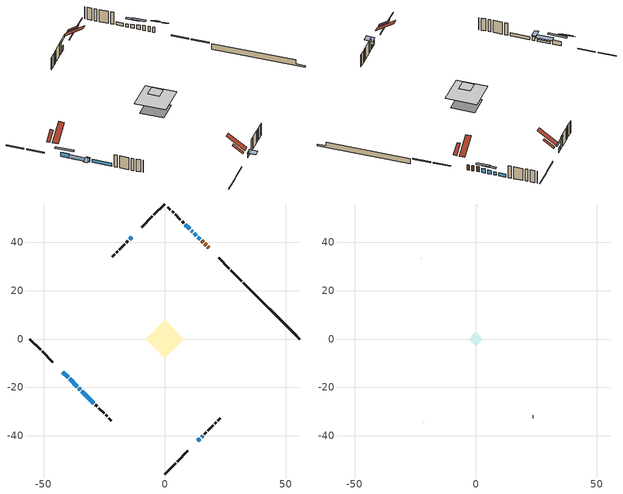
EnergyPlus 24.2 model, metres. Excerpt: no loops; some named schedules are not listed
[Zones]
conditioned space
 floor adiabatic (AdiabaticFloorConstruction): -7.94,0 0,7.94 7.94,0 0,-7.94 z3.05
 floor foundation (Slab1 construction): -5.82,0.22 -0.22,5.82 5.82,-0.22 0.22,-5.82 z-1.6
 wall outside (RimJoist1 construction): 0,-55.71 4.48,-51.24 / -55.71,0 -51.24,-4.48 / 0,55.71 -4.48,51.24 / 31.78,23.93 27.3,28.41 z0.61:0.91
 wall outside (RimJoist2 construction): 5.13,-50.58 9.5,-46.21 / -50.58,-5.13 -46.21,-9.5 / -5.13,50.58 -9.5,46.21 / 26.64,29.07 22.28,33.43 z0.61:0.91
 wall outside (AdiabaticWallConstruction 1): 18.12,37.6 17.69,38.03 / 17.03,38.68 16.5,39.21 / 15.85,39.86 15.2,40.51 z0.61:2.64
 wall outside (AdiabaticWallConstruction): -42.05,-13.66 -39.89,-15.82 / -13.66,42.05 -14.53,41.19 / 14.55,41.16 13.69,42.03 z0.61:2.34; 13.03,42.68 12.17,43.55 z0.61:2.13; -39.24,-16.47 -36.07,-19.64 z0.61:1.32; -35.42,-20.29 -34.84,-20.87 z0.61:2.14; 13.66,-42.05 14.53,-41.19 z0.61:2.29; 15.18,-40.53 15.73,-39.98 / 11.51,44.2 10.96,44.75 / 10.3,45.41 8.56,47.15 / -34.19,-21.53 -29.3,-26.42 z0.61:1.83
 wall outside (Wall1 construction): 16.39,-39.32 17.15,-38.56 / -28.64,-27.07 -27.88,-27.83 / -15.18,40.53 -15.94,39.77 / 7.9,47.81 7.15,48.57 z0.61:5.49
 wall outside (Wall2 construction): 17.81,-37.91 20.02,-35.7 / -27.22,-28.49 -25.01,-30.7 / -16.6,39.12 -18.81,36.9 / 6.49,49.22 4.28,51.43 z0.61:5.49
 wall outside (Wall3 construction): 20.67,-35.04 21.27,-34.44 / -24.36,-31.36 -23.76,-31.96 / -19.46,36.25 -20.06,35.65 / 3.62,52.09 3.02,52.69 z0.61:5.49
 wall outside (Wall4 construction): 21.93,-33.78 22.96,-32.75 / -23.1,-32.61 -22.07,-33.64 / -20.72,34.99 -21.75,33.96 / 2.36,53.35 1.33,54.38 z0.61:5.49
 wall foundation (FoundationWall1 construction): 32.44,23.28,-1.6 32.44,23.28,0.61 53.38,2.33,0.61 53.38,2.33,-0.92 55.71,0,-0.92 55.71,0,-1.6
 window (WindowConstruction): -42.05,-13.66 -39.89,-15.82 z0.61:2.34
 window (WindowConstruction 5): -13.66,42.05 -14.52,41.19 z0.61:2.34
 window (WindowConstruction 6): 14.55,41.16 13.69,42.03 z0.61:2.34
 window (WindowConstruction 7): 13.03,42.68 12.17,43.55 z0.61:2.13
 window (WindowConstruction 10): -39.24,-16.47 -36.07,-19.64 z0.61:1.32
 window (WindowConstruction 8): -35.42,-20.3 -34.84,-20.87 z0.61:2.13
 window (WindowConstruction 9): 13.66,-42.05 14.52,-41.19 z0.61:2.29
 window (WindowConstruction 1): 15.18,-40.53 15.73,-39.98 z0.61:1.83
 window (WindowConstruction 2): 11.51,44.2 10.96,44.75 z0.61:1.83
 window (WindowConstruction 3): 10.3,45.41 8.56,47.15 z0.61:1.83
 window (WindowConstruction 4): -34.18,-21.53 -29.3,-26.42 z0.61:1.83
 door (Door): 18.12,37.6 17.69,38.03 z0.61:2.64
 door (Door 1): 17.03,38.68 16.5,39.21 z0.61:2.64
 door (Door 2): 15.85,39.86 15.2,40.51 z0.61:2.64
 ceiling adiabatic (AdiabaticFloorConstruction): 0,-7.94 7.94,0 0,7.94 -7.94,0 z3.05
 roof outside (Roof2 construction): 13.01,-42.71,5.49 8.38,-38.08,9.85 6.98,-39.47,9.85 11.61,-44.1,5.49; -42.71,-13.01,5.49 -38.08,-8.38,9.85 -39.47,-6.98,9.85 -44.1,-11.61,5.49; -13.01,42.71,5.49 -8.38,38.08,9.85 -6.98,39.47,9.85 -11.61,44.1,5.49; 18.77,36.94,5.49 14.14,32.31,9.85 15.53,30.92,9.85 20.16,35.55,5.49
attic - vented
 floor to conditioned space (Floor1 construction Reversed): -2.93,0 0,2.93 2.93,0 0,-2.93 z5.49
 wall outside (Wall5 construction): 23.62,-32.09 23.64,-32.08 / -21.41,-34.3 -21.39,-34.32 / -22.41,33.3 -22.43,33.28 / 0.68,55.04 0.66,55.06 z0.61:5.49
 roof outside (Roof1 construction): 10.96,-44.75,5.49 8.29,-42.09,8 7.49,-42.89,8 10.16,-45.56,5.49; -44.75,-10.96,5.49 -42.09,-8.29,8 -42.89,-7.49,8 -45.56,-10.16,5.49; -10.96,44.75,5.49 -8.29,42.09,8 -7.49,42.89,8 -10.16,45.56,5.49; 20.82,34.89,5.49 18.15,32.22,8 18.95,31.42,8 21.62,34.09,5.49
shading: -38.6,-17.11 -43.34,-12.37 -43.99,-13.01 -39.25,-17.76 z4.17; -16.39,39.32 -11.8,43.92 -12.09,44.21 -16.68,39.61 z4.98; 12.39,43.32 15.84,39.87 16.49,40.52 13.04,43.96 z4.17; 10.87,44.84 14.32,41.39 14.97,42.04 11.52,45.48 z3.96; -35.64,-20.07 -39.67,-16.04 -40.96,-17.34 -36.94,-21.36 z1.93; -34.63,-21.08 -35.63,-20.08 -37.79,-22.24 -36.79,-23.24 z2.43; 14.96,-40.76 13.23,-42.48 15.39,-44.64 17.11,-42.91 z2.9
[Building]
Building 1: Terrain=Suburbs
[Site:Location]
Quebec Intl AP_QC: Latitude {deg}=46.8; Longitude {deg}=-71.38; Time Zone {hr}=-5; Elevation {m}=74; Keep Site Location Information=Yes
[Site:GroundTemperature:Shallow]
0.0108218, -2.24938, -2.43038, -1.3578, 2.94801, 7.23376, 10.9493, 13.303, 13.5029, 11.5886, 7.96783, 3.81355
[Site:WaterMainsTemperature]
Calculation Method=Schedule; Temperature Schedule=mains temperature schedule
[Material] Roughness=Rough; Thermal Absorptance=0.9
Name | Thickness {m} | Conductivity {W/m-K} | Density {kg/m3} | Specific Heat {J/kg-K} | Solar Absorptance | Visible Absorptance
asphalt or fiberglass shingles | 0.00635 | 0.162714 | 1121.4 | 1465.45 | 0.4 | 0.4
ceiling loosefill ins | 0.254 | 0.0480833 | 16.02 | 1046.75 | 0.7 | 0.7
ceiling stud and cavity | 0.1397 | 0.136318 | 65.682 | 1177.47 | 0.7 | 0.7
concrete 4.0 in. | 0.1016 | 1.803125 | 2242.8 | 837.4 | 0.7 | 0.7
concrete 8.0 in. | 0.2032 | 1.803125 | 2242.8 | 837.4 | 0.7 | 0.7
door material | 0.04445 | 0.0451087 | 512.64 | 1214.23 | 0.7 | 0.7
door material 1 | 0.04445 | 0.053851 | 512.64 | 1214.23 | 0.7 | 0.7
exterior vertical ins | 0.0533782 | 0.029427 | 32.04 | 1214.23 | 0.7 | 0.7
floor covering | 0.0127 | 0.0433444 | 54.468 | 1339.84 | 0.6 | 0.6
floor rigid ins; wall rigid ins 1 | 0.512978 | 0.029427 | 32.04 | 1214.23 | 0.7 | 0.7
floor stud and cavity | 0.1397 | 1.75129 | 37.0049 | 1207.88 | 0.7 | 0.7
furniture material conditioned space 1 | 0.1524 | 0.115458 | 640.8 | 1214.23 | 0.6 | 0.6
gypsum board | 0.0127 | 0.160291 | 801 | 837.4 | 0.6 | 0.6
gypsum board 1 | 0.0127 | 0.160291 | 801 | 837.4 | 0.7 | 0.7
osb sheathing 0.5 in. | 0.0127 | 0.115458 | 512.64 | 1214.23 | 0.7 | 0.7
osb sheathing 0.75 in. | 0.01905 | 0.115458 | 512.64 | 1214.23 | 0.7 | 0.7
osb sheathing 2.0 in. | 0.0508 | 0.115458 | 512.64 | 1214.23 | 0.7 | 0.7
rim joist rigid ins; wall rigid ins | 0.051816 | 0.029427 | 32.04 | 1214.23 | 0.7 | 0.7
rim joist stud and cavity | 0.0508 | 0.0451784 | 125.044 | 1163.47 | 0.6 | 0.6
rim joist stud and cavity 1 | 0.0508 | 0.0418978 | 125.044 | 1163.47 | 0.6 | 0.6
roof rigid ins | 0.103632 | 0.029427 | 32.04 | 1214.23 | 0.7 | 0.7
roof stud and cavity | 0.2032 | 0.0777559 | 78.34581 | 1123.46 | 0.7 | 0.7
slab rigid ins | 0.0653415 | 0.029427 | 32.04 | 1214.23 | 0.7 | 0.7
wall stud and cavity | 0.1397 | 0.24263 | 139.0536 | 1170.24 | 0.7 | 0.7
wall stud and cavity 1 | 0.1397 | 0.184082 | 139.0536 | 1170.24 | 0.7 | 0.7
wall stud and cavity 2 | 0.1397 | 0.253483 | 139.0536 | 1170.24 | 0.7 | 0.7
wall stud and cavity 3 | 0.1397 | 0.22224 | 139.0536 | 1170.24 | 0.7 | 0.7
wall stud and cavity 4 | 0.0889 | 6.9971 | 50.32683 | 1063.81 | 0.6 | 0.6
wall stud and cavity 5 | 0.0889 | 0.380278 | 52.3479 | 1209.89 | 0.7 | 0.7
wall stud and cavity 6 | 0.0889 | 0.391764 | 83.0341 | 1211.67 | 0.7 | 0.7
wood siding | 0.0254 | 0.102417 | 544.68 | 1172.36 | 0.4 | 0.4
wood siding 1 | 0.00254 | 0.102417 | 544.68 | 1172.36 | 0.4 | 0.4
wood siding 2; wood siding 3; wood siding 4 | 0.0254 | 0.102417 | 544.68 | 1172.36 | 0.7 | 0.7
[WindowMaterial:SimpleGlazingSystem]
Name | U-Factor {W/m2-K} | Solar Heat Gain Coefficient
WindowMaterial | 2.90827 | 0.64
WindowMaterial 1 | 2.983789 | 0.54
WindowMaterial 2 | 2.91963 | 0.62
WindowMaterial 3 | 2.92474 | 0.62
WindowMaterial 4 | 2.93609 | 0.65
WindowMaterial 5 | 2.9077 | 0.68
WindowMaterial 6 | 2.975272 | 0.54
[Construction]
AdiabaticFloorConstruction: floor stud and cavity, floor rigid ins, osb sheathing 0.75 in., floor covering
AdiabaticWallConstruction: wood siding 3, wall rigid ins 1, wall stud and cavity 5, gypsum board
AdiabaticWallConstruction 1: wood siding 4, wall rigid ins 1, wall stud and cavity 5, gypsum board
Door: door material
Door 1; Door 2: door material 1
Floor1 construction Reversed: gypsum board, ceiling stud and cavity, ceiling loosefill ins
FoundationWall1 construction: concrete 8.0 in., gypsum board 1
furniture construction conditioned space 1: furniture material conditioned space 1
PartitionWallConstruction: gypsum board, wall stud and cavity 6, gypsum board
RimJoist1 construction: wood siding 2, osb sheathing 2.0 in., rim joist stud and cavity
RimJoist2 construction: wood siding 2, rim joist rigid ins, osb sheathing 2.0 in., rim joist stud and cavity 1
Roof1 construction: asphalt or fiberglass shingles
Roof2 construction: asphalt or fiberglass shingles, roof rigid ins, osb sheathing 0.75 in., roof stud and cavity, gypsum board
Slab1 construction: slab rigid ins, concrete 4.0 in.
Wall1 construction: wood siding, wall rigid ins, osb sheathing 0.5 in., wall stud and cavity, gypsum board
Wall2 construction: wood siding, wall rigid ins, osb sheathing 0.5 in., wall stud and cavity 1, gypsum board
Wall3 construction: wood siding, wall rigid ins, osb sheathing 0.5 in., wall stud and cavity 2, gypsum board
Wall4 construction: wood siding, wall rigid ins, osb sheathing 0.5 in., wall stud and cavity 3, gypsum board
Wall5 construction: wood siding 1, wall stud and cavity 4
WindowConstruction; WindowConstruction 3: WindowMaterial
WindowConstruction 1; WindowConstruction 2: WindowMaterial 1
WindowConstruction 10: WindowMaterial 6
WindowConstruction 4; WindowConstruction 5; WindowConstruction 6: WindowMaterial 2
WindowConstruction 7: WindowMaterial 3
WindowConstruction 8: WindowMaterial 4
WindowConstruction 9: WindowMaterial 5
[Zone] Multiplier=1; Part of Total Floor Area=Yes
Name | Volume {m3}
attic - vented | 6.54882
conditioned space | 554.6
[Space]
Name | Zone | Volume {m3}
attic - vented 1 | attic - vented | 6.54882
conditioned space 1 | conditioned space | 554.6
[ZoneInfiltration:EffectiveLeakageArea]
infil attic - vented 1: Zone or Space=attic - vented 1; Schedule=Always On Discrete; Effective Air Leakage Area {cm2}=632.123; Stack Coefficient=0.000514092; Wind Coefficient=1.53194e-05
[ZoneMixing]
whole house fan mix: Zone or Space=attic - vented; Schedule=Always On Continuous; Design Flow Rate Calculation Method=Flow/Zone; Design Flow Rate {m3/s}=0; Source Zone or Space=conditioned space
[SurfaceProperty:ExposedFoundationPerimeter]
Slab1: Exposed Perimeter Calculation Method=TotalExposedPerimeter; Total Exposed Perimeter {m}=32.919
[InternalMass] Zone or ZoneList=conditioned space; Space or SpaceList=conditioned space 1
Name | Construction | Surface Area {m2}
furniture mass conditioned space 1 | furniture construction conditioned space 1 | 77.4519
partition wall mass | PartitionWallConstruction | 193.63
[Lights]
interior lighting: Zone or ZoneList or Space or SpaceList=conditioned space 1; Schedule=interior lighting schedule; Design Level Calculation Method=LightingLevel; Lighting Level {W}=343.2; Return Air Fraction=0; Fraction Radiant=0.6; Fraction Visible=0.2; Fraction Replaceable=1
[People]
occupants: Zone or ZoneList or Space or SpaceList=conditioned space 1; Number of People Schedule=occupants schedule; Number of People Calculation Method=People; Number of People=3; Fraction Radiant=0.314171; Sensible Heat Fraction=0.56303; Activity Level Schedule=occupants activity schedule; Carbon Dioxide Generation Rate {m3/s-W}=0; Enable ASHRAE 55 Comfort Warnings=No; Mean Radiant Temperature Calculation Type=EnclosureAveraged
[ElectricEquipment] Zone or ZoneList or Space or SpaceList=conditioned space 1; Design Level Calculation Method=EquipmentLevel
Name | Schedule | Design Level {W} | Fraction Latent | Fraction Radiant | Fraction Lost
clothes dryer | clothes dryer schedule | 140.772 | 0.015 | 0.081 | 0.85
clothes washer | clothes washer schedule | 32.1985 | 0.03 | 0.162 | 0.7
cooking range | cooking range schedule | 215.147 | 0.08 | 0.432 | 0.2
dishwasher | dishwasher schedule | 66.8632 | 0.3 | 0.18 | 0.4
fridge | fridge schedule | 72.9452 | 0 | 0.6 | 0
mech vent bath fan 0 | mech vent bath fan 0 schedule | 50.2 | 0 | 0 | 1
mech vent house fan | mech vent house fan schedule | 0 | 0 | 0 | 1
mech vent house fan cfis | mech vent house fan cfis schedule | 0 | 0 | 0 | 0
mech vent range fan 0 | mech vent range fan 0 schedule | 57 | 0 | 0 | 1
misc plug loads | misc plug loads schedule | 494.7 | 0.045 | 0.513 | 0.1
whole house fan | Always On Discrete | 0 | 0 | 0 | 1
[OtherEquipment] Zone or ZoneList or Space or SpaceList=conditioned space 1; Design Level Calculation Method=EquipmentLevel
Name | Fuel Type | Schedule | Design Level {W} | Fraction Latent | Fraction Radiant | Fraction Lost
clothes dryer 1 | Electricity | clothes dryer schedule | 0 | 0.015 | 0.081 | 0.85
cooking range 1 | Electricity | cooking range schedule | 0 | 0.08 | 0.432 | 0.2
general water use latent | None | general water use schedule | 62.594 | 1 | 0 | 0
general water use sensible | None | general water use schedule | -61.6891 | 0 | 0.6 | 0
mech vent house fan latent load | None | Always On Discrete | 0 | 1 | 0 | 0
mech vent house fan sensible load | None | Always On Discrete | 0 | 0 | 0 | 0
water heater energy adjustment1 | NaturalGas | Always On Discrete | 0.01 | 0 | 0 | 1
[ZoneInfiltration:DesignFlowRate] Zone or ZoneList or Space or SpaceList=conditioned space 1; Schedule=Always On Discrete; Design Flow Rate Calculation Method=Flow/Zone; Design Flow Rate {m3/s}=0
infil flow; natural vent flow; whole house fan flow
[Foundation:Kiva]
Foundation Kiva 1: Initial Indoor Air Temperature {C}=18; Wall Height Above Grade {m}=0.610027; Wall Depth Below Slab {m}=0.2032; Custom Block Material Name 1=exterior vertical ins; Custom Block Depth 1 {m}=2.21001; Custom Block X Position 1 {m}=0.2159; Custom Block Z Position 1 {m}=0
[Foundation:Kiva:Settings]
Soil Conductivity {W/m-K}=0.849921; Soil Density {kg/m3}=1842.3; Soil Specific Heat {J/kg-K}=418.7; Ground Solar Absorptivity=0.9; Ground Thermal Absorptivity=0.9; Ground Surface Roughness {m}=0.03; Far-Field Width {m}=40; Deep-Ground Boundary Condition=ZeroFlux; Deep-Ground Depth {m}=40; Minimum Cell Dimension {m}=0.2; Maximum Cell Growth Coefficient=3; Simulation Timestep=Timestep
[Exterior:Lights]
exterior lighting: Schedule=exterior lighting schedule; Design Level {W}=75.6
[Schedule:Constant]
Name | Hourly Value
Always On Continuous; mech vent house fan schedule; mech vent house fan cfis schedule; Always On Discrete | 1
occupants activity schedule | 117.228
fridge schedule | 0
[Schedule:Week:Daily]
interior lighting schedule Week Rule - Jan1-Jan27: interior lighting schedule day, interior lighting schedule day, interior lighting schedule day, interior lighting schedule day, interior lighting schedule day, interior lighting schedule day, interior lighting schedule day, interior lighting schedule default day, interior lighting schedule default day, interior lighting schedule default day, interior lighting schedule default day, interior lighting schedule default day
interior lighting schedule Week Rule - Jan28-Feb3: interior lighting schedule day, interior lighting schedule day, interior lighting schedule day, interior lighting schedule day, interior lighting schedule day 1, interior lighting schedule day 1, interior lighting schedule day 1, interior lighting schedule default day, interior lighting schedule default day, interior lighting schedule default day, interior lighting schedule default day, interior lighting schedule default day
interior lighting schedule Week Rule - Feb4-Feb24: interior lighting schedule day 1, interior lighting schedule day 1, interior lighting schedule day 1, interior lighting schedule day 1, interior lighting schedule day 1, interior lighting schedule day 1, interior lighting schedule day 1, interior lighting schedule default day, interior lighting schedule default day, interior lighting schedule default day, interior lighting schedule default day, interior lighting schedule default day
interior lighting schedule Week Rule - Feb25-Mar3: interior lighting schedule day 1, interior lighting schedule day 1, interior lighting schedule day 1, interior lighting schedule day 1, interior lighting schedule day 2, interior lighting schedule day 2, interior lighting schedule day 2, interior lighting schedule default day, interior lighting schedule default day, interior lighting schedule default day, interior lighting schedule default day, interior lighting schedule default day
interior lighting schedule Week Rule - Mar4-Mar31: interior lighting schedule day 2, interior lighting schedule day 2, interior lighting schedule day 2, interior lighting schedule day 2, interior lighting schedule day 2, interior lighting schedule day 2, interior lighting schedule day 2, interior lighting schedule default day, interior lighting schedule default day, interior lighting schedule default day, interior lighting schedule default day, interior lighting schedule default day
interior lighting schedule Week Rule - Apr1-Apr28: interior lighting schedule day 3, interior lighting schedule day 3, interior lighting schedule day 3, interior lighting schedule day 3, interior lighting schedule day 3, interior lighting schedule day 3, interior lighting schedule day 3, interior lighting schedule default day, interior lighting schedule default day, interior lighting schedule default day, interior lighting schedule default day, interior lighting schedule default day
interior lighting schedule Week Rule - Apr29-May5: interior lighting schedule day 3, interior lighting schedule day 3, interior lighting schedule day 4, interior lighting schedule day 4, interior lighting schedule day 4, interior lighting schedule day 4, interior lighting schedule day 4, interior lighting schedule default day, interior lighting schedule default day, interior lighting schedule default day, interior lighting schedule default day, interior lighting schedule default day
interior lighting schedule Week Rule - May6-May26: interior lighting schedule day 4, interior lighting schedule day 4, interior lighting schedule day 4, interior lighting schedule day 4, interior lighting schedule day 4, interior lighting schedule day 4, interior lighting schedule day 4, interior lighting schedule default day, interior lighting schedule default day, interior lighting schedule default day, interior lighting schedule default day, interior lighting schedule default day
interior lighting schedule Week Rule - May27-Jun2: interior lighting schedule day 4, interior lighting schedule day 4, interior lighting schedule day 4, interior lighting schedule day 4, interior lighting schedule day 4, interior lighting schedule day 5, interior lighting schedule day 5, interior lighting schedule default day, interior lighting schedule default day, interior lighting schedule default day, interior lighting schedule default day, interior lighting schedule default day
interior lighting schedule Week Rule - Jun3-Jun30: interior lighting schedule day 5, interior lighting schedule day 5, interior lighting schedule day 5, interior lighting schedule day 5, interior lighting schedule day 5, interior lighting schedule day 5, interior lighting schedule day 5, interior lighting schedule default day, interior lighting schedule default day, interior lighting schedule default day, interior lighting schedule default day, interior lighting schedule default day
interior lighting schedule Week Rule - Jul1-Jul28: interior lighting schedule day 6, interior lighting schedule day 6, interior lighting schedule day 6, interior lighting schedule day 6, interior lighting schedule day 6, interior lighting schedule day 6, interior lighting schedule day 6, interior lighting schedule default day, interior lighting schedule default day, interior lighting schedule default day, interior lighting schedule default day, interior lighting schedule default day
interior lighting schedule Week Rule - Jul29-Aug4: interior lighting schedule day 6, interior lighting schedule day 6, interior lighting schedule day 6, interior lighting schedule day 7, interior lighting schedule day 7, interior lighting schedule day 7, interior lighting schedule day 7, interior lighting schedule default day, interior lighting schedule default day, interior lighting schedule default day, interior lighting schedule default day, interior lighting schedule default day
interior lighting schedule Week Rule - Aug5-Aug25: interior lighting schedule day 7, interior lighting schedule day 7, interior lighting schedule day 7, interior lighting schedule day 7, interior lighting schedule day 7, interior lighting schedule day 7, interior lighting schedule day 7, interior lighting schedule default day, interior lighting schedule default day, interior lighting schedule default day, interior lighting schedule default day, interior lighting schedule default day
interior lighting schedule Week Rule - Aug26-Sep1: interior lighting schedule day 7, interior lighting schedule day 7, interior lighting schedule day 7, interior lighting schedule day 7, interior lighting schedule day 7, interior lighting schedule day 7, interior lighting schedule day 8, interior lighting schedule default day, interior lighting schedule default day, interior lighting schedule default day, interior lighting schedule default day, interior lighting schedule default day
interior lighting schedule Week Rule - Sep2-Sep29: interior lighting schedule day 8, interior lighting schedule day 8, interior lighting schedule day 8, interior lighting schedule day 8, interior lighting schedule day 8, interior lighting schedule day 8, interior lighting schedule day 8, interior lighting schedule default day, interior lighting schedule default day, interior lighting schedule default day, interior lighting schedule default day, interior lighting schedule default day
interior lighting schedule Week Rule - Sep30-Oct6: interior lighting schedule day 8, interior lighting schedule day 9, interior lighting schedule day 9, interior lighting schedule day 9, interior lighting schedule day 9, interior lighting schedule day 9, interior lighting schedule day 9, interior lighting schedule default day, interior lighting schedule default day, interior lighting schedule default day, interior lighting schedule default day, interior lighting schedule default day
interior lighting schedule Week Rule - Oct7-Oct27: interior lighting schedule day 9, interior lighting schedule day 9, interior lighting schedule day 9, interior lighting schedule day 9, interior lighting schedule day 9, interior lighting schedule day 9, interior lighting schedule day 9, interior lighting schedule default day, interior lighting schedule default day, interior lighting schedule default day, interior lighting schedule default day, interior lighting schedule default day
interior lighting schedule Week Rule - Oct28-Nov3: interior lighting schedule day 9, interior lighting schedule day 9, interior lighting schedule day 9, interior lighting schedule day 9, interior lighting schedule day 10, interior lighting schedule day 10, interior lighting schedule day 10, interior lighting schedule default day, interior lighting schedule default day, interior lighting schedule default day, interior lighting schedule default day, interior lighting schedule default day
interior lighting schedule Week Rule - Nov4-Nov24: interior lighting schedule day 10, interior lighting schedule day 10, interior lighting schedule day 10, interior lighting schedule day 10, interior lighting schedule day 10, interior lighting schedule day 10, interior lighting schedule day 10, interior lighting schedule default day, interior lighting schedule default day, interior lighting schedule default day, interior lighting schedule default day, interior lighting schedule default day
interior lighting schedule Week Rule - Nov25-Dec1: interior lighting schedule day 10, interior lighting schedule day 10, interior lighting schedule day 10, interior lighting schedule day 10, interior lighting schedule day 10, interior lighting schedule day 10, interior lighting schedule day 11, interior lighting schedule default day, interior lighting schedule default day, interior lighting schedule default day, interior lighting schedule default day, interior lighting schedule default day
interior lighting schedule Week Rule - Dec2-Dec31: interior lighting schedule day 11, interior lighting schedule day 11, interior lighting schedule day 11, interior lighting schedule day 11, interior lighting schedule day 11, interior lighting schedule day 11, interior lighting schedule day 11, interior lighting schedule default day, interior lighting schedule default day, interior lighting schedule default day, interior lighting schedule default day, interior lighting schedule default day
occupants schedule Week Rule - Jan1-Dec31: occupants schedule day, occupants schedule day, occupants schedule day, occupants schedule day, occupants schedule day, occupants schedule day, occupants schedule day, occupants schedule default day, occupants schedule default day, occupants schedule default day, occupants schedule default day, occupants schedule default day
clothes dryer schedule Week Rule - Jan1-Dec31: clothes dryer schedule day, clothes dryer schedule day, clothes dryer schedule day, clothes dryer schedule day, clothes dryer schedule day, clothes dryer schedule day, clothes dryer schedule day, clothes dryer schedule default day, clothes dryer schedule default day, clothes dryer schedule default day, clothes dryer schedule default day, clothes dryer schedule default day
clothes washer schedule Week Rule - Jan1-Dec31: clothes washer schedule day, clothes washer schedule day, clothes washer schedule day, clothes washer schedule day, clothes washer schedule day, clothes washer schedule day, clothes washer schedule day, clothes washer schedule default day, clothes washer schedule default day, clothes washer schedule default day, clothes washer schedule default day, clothes washer schedule default day
cooking range schedule Week Rule - Jan1-Dec31: cooking range schedule day, cooking range schedule day, cooking range schedule day, cooking range schedule day, cooking range schedule day, cooking range schedule day, cooking range schedule day, cooking range schedule default day, cooking range schedule default day, cooking range schedule default day, cooking range schedule default day, cooking range schedule default day
dishwasher schedule Week Rule - Jan1-Dec31: dishwasher schedule day, dishwasher schedule day, dishwasher schedule day, dishwasher schedule day, dishwasher schedule day, dishwasher schedule day, dishwasher schedule day, dishwasher schedule default day, dishwasher schedule default day, dishwasher schedule default day, dishwasher schedule default day, dishwasher schedule default day
mech vent bath fan 0 schedule Week Rule - Jan1-Dec31: mech vent bath fan 0 schedule day, mech vent bath fan 0 schedule day, mech vent bath fan 0 schedule day, mech vent bath fan 0 schedule day, mech vent bath fan 0 schedule day, mech vent bath fan 0 schedule day, mech vent bath fan 0 schedule day, mech vent bath fan 0 schedule default day, mech vent bath fan 0 schedule default day, mech vent bath fan 0 schedule default day, mech vent bath fan 0 schedule default day, mech vent bath fan 0 schedule default day
mech vent range fan 0 schedule Week Rule - Jan1-Dec31: mech vent range fan 0 schedule day, mech vent range fan 0 schedule day, mech vent range fan 0 schedule day, mech vent range fan 0 schedule day, mech vent range fan 0 schedule day, mech vent range fan 0 schedule day, mech vent range fan 0 schedule day, mech vent range fan 0 schedule default day, mech vent range fan 0 schedule default day, mech vent range fan 0 schedule default day, mech vent range fan 0 schedule default day, mech vent range fan 0 schedule default day
misc plug loads schedule Week Rule - Jan1-Dec31: misc plug loads schedule day, misc plug loads schedule day, misc plug loads schedule day, misc plug loads schedule day, misc plug loads schedule day, misc plug loads schedule day, misc plug loads schedule day, misc plug loads schedule default day, misc plug loads schedule default day, misc plug loads schedule default day, misc plug loads schedule default day, misc plug loads schedule default day
general water use schedule Week Rule - Jan1-Dec31: general water use schedule day, general water use schedule day, general water use schedule day, general water use schedule day, general water use schedule day, general water use schedule day, general water use schedule day, general water use schedule default day, general water use schedule default day, general water use schedule default day, general water use schedule default day, general water use schedule default day
exterior lighting schedule Week Rule - Jan1-Jan27: exterior lighting schedule day, exterior lighting schedule day, exterior lighting schedule day, exterior lighting schedule day, exterior lighting schedule day, exterior lighting schedule day, exterior lighting schedule day, exterior lighting schedule default day, exterior lighting schedule default day, exterior lighting schedule default day, exterior lighting schedule default day, exterior lighting schedule default day
exterior lighting schedule Week Rule - Jan28-Feb3: exterior lighting schedule day, exterior lighting schedule day, exterior lighting schedule day, exterior lighting schedule day, exterior lighting schedule day 1, exterior lighting schedule day 1, exterior lighting schedule day 1, exterior lighting schedule default day, exterior lighting schedule default day, exterior lighting schedule default day, exterior lighting schedule default day, exterior lighting schedule default day
exterior lighting schedule Week Rule - Feb4-Feb24: exterior lighting schedule day 1, exterior lighting schedule day 1, exterior lighting schedule day 1, exterior lighting schedule day 1, exterior lighting schedule day 1, exterior lighting schedule day 1, exterior lighting schedule day 1, exterior lighting schedule default day, exterior lighting schedule default day, exterior lighting schedule default day, exterior lighting schedule default day, exterior lighting schedule default day
exterior lighting schedule Week Rule - Feb25-Mar3: exterior lighting schedule day 1, exterior lighting schedule day 1, exterior lighting schedule day 1, exterior lighting schedule day 1, exterior lighting schedule day 2, exterior lighting schedule day 2, exterior lighting schedule day 2, exterior lighting schedule default day, exterior lighting schedule default day, exterior lighting schedule default day, exterior lighting schedule default day, exterior lighting schedule default day
exterior lighting schedule Week Rule - Mar4-Mar31: exterior lighting schedule day 2, exterior lighting schedule day 2, exterior lighting schedule day 2, exterior lighting schedule day 2, exterior lighting schedule day 2, exterior lighting schedule day 2, exterior lighting schedule day 2, exterior lighting schedule default day, exterior lighting schedule default day, exterior lighting schedule default day, exterior lighting schedule default day, exterior lighting schedule default day
exterior lighting schedule Week Rule - Apr1-Apr28: exterior lighting schedule day 3, exterior lighting schedule day 3, exterior lighting schedule day 3, exterior lighting schedule day 3, exterior lighting schedule day 3, exterior lighting schedule day 3, exterior lighting schedule day 3, exterior lighting schedule default day, exterior lighting schedule default day, exterior lighting schedule default day, exterior lighting schedule default day, exterior lighting schedule default day
exterior lighting schedule Week Rule - Apr29-May5: exterior lighting schedule day 3, exterior lighting schedule day 3, exterior lighting schedule day 4, exterior lighting schedule day 4, exterior lighting schedule day 4, exterior lighting schedule day 4, exterior lighting schedule day 4, exterior lighting schedule default day, exterior lighting schedule default day, exterior lighting schedule default day, exterior lighting schedule default day, exterior lighting schedule default day
exterior lighting schedule Week Rule - May6-May26: exterior lighting schedule day 4, exterior lighting schedule day 4, exterior lighting schedule day 4, exterior lighting schedule day 4, exterior lighting schedule day 4, exterior lighting schedule day 4, exterior lighting schedule day 4, exterior lighting schedule default day, exterior lighting schedule default day, exterior lighting schedule default day, exterior lighting schedule default day, exterior lighting schedule default day
exterior lighting schedule Week Rule - May27-Jun2: exterior lighting schedule day 4, exterior lighting schedule day 4, exterior lighting schedule day 4, exterior lighting schedule day 4, exterior lighting schedule day 4, exterior lighting schedule day 5, exterior lighting schedule day 5, exterior lighting schedule default day, exterior lighting schedule default day, exterior lighting schedule default day, exterior lighting schedule default day, exterior lighting schedule default day
exterior lighting schedule Week Rule - Jun3-Jun30: exterior lighting schedule day 5, exterior lighting schedule day 5, exterior lighting schedule day 5, exterior lighting schedule day 5, exterior lighting schedule day 5, exterior lighting schedule day 5, exterior lighting schedule day 5, exterior lighting schedule default day, exterior lighting schedule default day, exterior lighting schedule default day, exterior lighting schedule default day, exterior lighting schedule default day
exterior lighting schedule Week Rule - Jul1-Jul28: exterior lighting schedule day 6, exterior lighting schedule day 6, exterior lighting schedule day 6, exterior lighting schedule day 6, exterior lighting schedule day 6, exterior lighting schedule day 6, exterior lighting schedule day 6, exterior lighting schedule default day, exterior lighting schedule default day, exterior lighting schedule default day, exterior lighting schedule default day, exterior lighting schedule default day
exterior lighting schedule Week Rule - Jul29-Aug4: exterior lighting schedule day 6, exterior lighting schedule day 6, exterior lighting schedule day 6, exterior lighting schedule day 7, exterior lighting schedule day 7, exterior lighting schedule day 7, exterior lighting schedule day 7, exterior lighting schedule default day, exterior lighting schedule default day, exterior lighting schedule default day, exterior lighting schedule default day, exterior lighting schedule default day
exterior lighting schedule Week Rule - Aug5-Aug25: exterior lighting schedule day 7, exterior lighting schedule day 7, exterior lighting schedule day 7, exterior lighting schedule day 7, exterior lighting schedule day 7, exterior lighting schedule day 7, exterior lighting schedule day 7, exterior lighting schedule default day, exterior lighting schedule default day, exterior lighting schedule default day, exterior lighting schedule default day, exterior lighting schedule default day
exterior lighting schedule Week Rule - Aug26-Sep1: exterior lighting schedule day 7, exterior lighting schedule day 7, exterior lighting schedule day 7, exterior lighting schedule day 7, exterior lighting schedule day 7, exterior lighting schedule day 7, exterior lighting schedule day 8, exterior lighting schedule default day, exterior lighting schedule default day, exterior lighting schedule default day, exterior lighting schedule default day, exterior lighting schedule default day
exterior lighting schedule Week Rule - Sep2-Sep29: exterior lighting schedule day 8, exterior lighting schedule day 8, exterior lighting schedule day 8, exterior lighting schedule day 8, exterior lighting schedule day 8, exterior lighting schedule day 8, exterior lighting schedule day 8, exterior lighting schedule default day, exterior lighting schedule default day, exterior lighting schedule default day, exterior lighting schedule default day, exterior lighting schedule default day
[Schedule:Year]
interior lighting schedule: interior lighting schedule Week Rule - Jan1-Jan27, 1, 1, 1, 27, interior lighting schedule Week Rule - Jan28-Feb3, 1, 28, 2, 3, interior lighting schedule Week Rule - Feb4-Feb24, 2, 4, 2, 24, interior lighting schedule Week Rule - Feb25-Mar3, 2, 25, 3, 3, interior lighting schedule Week Rule - Mar4-Mar31, 3, 4, 3, 31, interior lighting schedule Week Rule - Apr1-Apr28, 4, 1, 4, 28, interior lighting schedule Week Rule - Apr29-May5, 4, 29, 5, 5, interior lighting schedule Week Rule - May6-May26, 5, 6, 5, 26, interior lighting schedule Week Rule - May27-Jun2, 5, 27, 6, 2, interior lighting schedule Week Rule - Jun3-Jun30, 6, 3, 6, 30, interior lighting schedule Week Rule - Jul1-Jul28, 7, 1, 7, 28, interior lighting schedule Week Rule - Jul29-Aug4, 7, 29, 8, 4, interior lighting schedule Week Rule - Aug5-Aug25, 8, 5, 8, 25, interior lighting schedule Week Rule - Aug26-Sep1, 8, 26, 9, 1, interior lighting schedule Week Rule - Sep2-Sep29, 9, 2, 9, 29, interior lighting schedule Week Rule - Sep30-Oct6, 9, 30, 10, 6, interior lighting schedule Week Rule - Oct7-Oct27, 10, 7, 10, 27, interior lighting schedule Week Rule - Oct28-Nov3, 10, 28, 11, 3, interior lighting schedule Week Rule - Nov4-Nov24, 11, 4, 11, 24, interior lighting schedule Week Rule - Nov25-Dec1, 11, 25, 12, 1, interior lighting schedule Week Rule - Dec2-Dec31, 12, 2, 12, 31
occupants schedule: occupants schedule Week Rule - Jan1-Dec31, 1, 1, 12, 31
clothes dryer schedule: clothes dryer schedule Week Rule - Jan1-Dec31, 1, 1, 12, 31
clothes washer schedule: clothes washer schedule Week Rule - Jan1-Dec31, 1, 1, 12, 31
cooking range schedule: cooking range schedule Week Rule - Jan1-Dec31, 1, 1, 12, 31
dishwasher schedule: dishwasher schedule Week Rule - Jan1-Dec31, 1, 1, 12, 31
mech vent bath fan 0 schedule: mech vent bath fan 0 schedule Week Rule - Jan1-Dec31, 1, 1, 12, 31
mech vent range fan 0 schedule: mech vent range fan 0 schedule Week Rule - Jan1-Dec31, 1, 1, 12, 31
misc plug loads schedule: misc plug loads schedule Week Rule - Jan1-Dec31, 1, 1, 12, 31
general water use schedule: general water use schedule Week Rule - Jan1-Dec31, 1, 1, 12, 31
exterior lighting schedule: exterior lighting schedule Week Rule - Jan1-Jan27, 1, 1, 1, 27, exterior lighting schedule Week Rule - Jan28-Feb3, 1, 28, 2, 3, exterior lighting schedule Week Rule - Feb4-Feb24, 2, 4, 2, 24, exterior lighting schedule Week Rule - Feb25-Mar3, 2, 25, 3, 3, exterior lighting schedule Week Rule - Mar4-Mar31, 3, 4, 3, 31, exterior lighting schedule Week Rule - Apr1-Apr28, 4, 1, 4, 28, exterior lighting schedule Week Rule - Apr29-May5, 4, 29, 5, 5, exterior lighting schedule Week Rule - May6-May26, 5, 6, 5, 26, exterior lighting schedule Week Rule - May27-Jun2, 5, 27, 6, 2, exterior lighting schedule Week Rule - Jun3-Jun30, 6, 3, 6, 30, exterior lighting schedule Week Rule - Jul1-Jul28, 7, 1, 7, 28, exterior lighting schedule Week Rule - Jul29-Aug4, 7, 29, 8, 4, exterior lighting schedule Week Rule - Aug5-Aug25, 8, 5, 8, 25, exterior lighting schedule Week Rule - Aug26-Sep1, 8, 26, 9, 1, exterior lighting schedule Week Rule - Sep2-Sep29, 9, 2, 9, 29, exterior lighting schedule Week Rule - Sep30-Oct6, 9, 30, 10, 6, exterior lighting schedule Week Rule - Oct7-Oct27, 10, 7, 10, 27, exterior lighting schedule Week Rule - Oct28-Nov3, 10, 28, 11, 3, exterior lighting schedule Week Rule - Nov4-Nov24, 11, 4, 11, 24, exterior lighting schedule Week Rule - Nov25-Dec1, 11, 25, 12, 1, exterior lighting schedule Week Rule - Dec2-Dec31, 12, 2, 12, 31
[Schedule:Compact]
mains temperature schedule: Through: 01/01, For: AllDays, Until: 24:00, 5.175, Through: 01/02, For: AllDays, Until: 24:00, 5.10167, Through: 01/03, For: AllDays, Until: 24:00, 5.02889, Through: 01/04, For: AllDays, Until: 24:00, 4.95778, Through: 01/05, For: AllDays, Until: 24:00, 4.88778, Through: 01/06, For: AllDays, Until: 24:00, 4.81833, Through: 01/07, For: AllDays, Until: 24:00, 4.75056, Through: 01/08, For: AllDays, Until: 24:00, 4.68389, Through: 01/09, For: AllDays, Until: 24:00, 4.61833, Through: 01/10, For: AllDays, Until: 24:00, 4.55389, Through: 01/11, For: AllDays, Until: 24:00, 4.49056, Through: 01/12, For: AllDays, Until: 24:00, 4.42889, Through: 01/13, For: AllDays, Until: 24:00, 4.36778, Through: 01/14, For: AllDays, Until: 24:00, 4.30889, Through: 01/15, For: AllDays, Until: 24:00, 4.25056, Through: 01/16, For: AllDays, Until: 24:00, 4.19389, Through: 01/17, For: AllDays, Until: 24:00, 4.13833, Through: 01/18, For: AllDays, Until: 24:00, 4.08444, Through: 01/19, For: AllDays, Until: 24:00, 4.03167, Through: 01/20, For: AllDays, Until: 24:00, 3.98056, Through: 01/21, For: AllDays, Until: 24:00, 3.93056, Through: 01/22, For: AllDays, Until: 24:00, 3.88222, Through: 01/23, For: AllDays, Until: 24:00, 3.835, Through: 01/24, For: AllDays, Until: 24:00, 3.78944, Through: 01/25, For: AllDays, Until: 24:00, 3.74556, Through: 01/26, For: AllDays, Until: 24:00, 3.70278, Through: 01/27, For: AllDays, Until: 24:00, 3.66167, Through: 01/28, For: AllDays, Until: 24:00, 3.62167, Through: 01/29, For: AllDays, Until: 24:00, 3.58389, Through: 01/30, For: AllDays, Until: 24:00, 3.54722, Through: 01/31, For: AllDays, Until: 24:00, 3.51167, Through: 02/01, For: AllDays, Until: 24:00, 3.47833, Through: 02/02, For: AllDays, Until: 24:00, 3.44611, Through: 02/03, For: AllDays, Until: 24:00, 3.41556, Through: 02/04, For: AllDays, Until: 24:00, 3.38667, Through: 02/05, For: AllDays, Until: 24:00, 3.35944, Through: 02/06, For: AllDays, Until: 24:00, 3.33389, Through: 02/07, For: AllDays, Until: 24:00, 3.30944, Through: 02/08, For: AllDays, Until: 24:00, 3.28667, Through: 02/09, For: AllDays, Until: 24:00, 3.26611, Through: 02/10, For: AllDays, Until: 24:00, 3.24667, Through: 02/11, For: AllDays, Until: 24:00, 3.22889, Through: 02/12, For: AllDays, Until: 24:00, 3.21278, Through: 02/13, For: AllDays, Until: 24:00, 3.19833, Through: 02/14, For: AllDays, Until: 24:00, 3.18556, Through: 02/15, For: AllDays, Until: 24:00, 3.17389, Through: 02/16, For: AllDays, Until: 24:00, 3.16444, Through: 02/17, For: AllDays, Until: 24:00, 3.15667, Through: 02/18, For: AllDays, Until: 24:00, 3.15056, Through: 02/19, For: AllDays, Until: 24:00, 3.14556, Through: 02/20, For: AllDays, Until: 24:00, 3.14278, Through: 02/21, For: AllDays, Until: 24:00, 3.14111, Through: 02/22, For: AllDays, Until: 24:00, 3.14167, Through: 02/23, For: AllDays, Until: 24:00, 3.14333, Through: 02/24, For: AllDays, Until: 24:00, 3.14722, Through: 02/25, For: AllDays, Until: 24:00, 3.15222, Through: 02/26, For: AllDays, Until: 24:00, 3.15944, Through: 02/27, For: AllDays, Until: 24:00, 3.16778, Through: 02/28, For: AllDays, Until: 24:00, 3.17778, Through: 03/01, For: AllDays, Until: 24:00, 3.18944, Through: 03/02, For: AllDays, Until: 24:00, 3.20333, Through: 03/03, For: AllDays, Until: 24:00, 3.21833, Through: 03/04, For: AllDays, Until: 24:00, 3.235, Through: 03/05, For: AllDays, Until: 24:00, 3.25333, Through: 03/06, For: AllDays, Until: 24:00, 3.27333, Through: 03/07, For: AllDays, Until: 24:00, 3.29444, Through: 03/08, For: AllDays, Until: 24:00, 3.31778, Through: 03/09, For: AllDays, Until: 24:00, 3.34222, Through: 03/10, For: AllDays, Until: 24:00, 3.36889, Through: 03/11, For: AllDays, Until: 24:00, 3.39667, Through: 03/12, For: AllDays, Until: 24:00, 3.42611, Through: 03/13, For: AllDays, Until: 24:00, 3.45722, Through: 03/14, For: AllDays, Until: 24:00, 3.49, Through: 03/15, For: AllDays, Until: 24:00, 3.52389, Through: 03/16, For: AllDays, Until: 24:00, 3.55944, Through: 03/17, For: AllDays, Until: 24:00, 3.59667, Through: 03/18, For: AllDays, Until: 24:00, 3.63556, Through: 03/19, For: AllDays, Until: 24:00, 3.67556, Through: 03/20, For: AllDays, Until: 24:00, 3.71722, Through: 03/21, For: AllDays, Until: 24:00, 3.76056, Through: 03/22, For: AllDays, Until: 24:00, 3.80556, Through: 03/23, For: AllDays, Until: 24:00, 3.85111, Through: 03/24, For: AllDays, Until: 24:00, 3.89889, Through: 03/25, For: AllDays, Until: 24:00, 3.94778, Through: 03/26, For: AllDays, Until: 24:00, 3.99833, Through: 03/27, For: AllDays, Until: 24:00, 4.05, Through: 03/28, For: AllDays, Until: 24:00, 4.10333, Through: 03/29, For: AllDays, Until: 24:00, 4.15778, Through: 03/30, For: AllDays, Until: 24:00, 4.21333, Through: 03/31, For: AllDays, Until: 24:00, 4.27056, Through: 04/01, For: AllDays, Until: 24:00, 4.32944, Through: 04/02, For: AllDays, Until: 24:00, 4.38889, Through: 04/03, For: AllDays, Until: 24:00, 4.45, Through: 04/04, For: AllDays, Until: 24:00, 4.51222, Through: 04/05, For: AllDays, Until: 24:00, 4.57611, Through: 04/06, For: AllDays, Until: 24:00, 4.64056, Through: 04/07, For: AllDays, Until: 24:00, 4.70667, Through: 04/08, For: AllDays, Until: 24:00, 4.77389, Through: 04/09, For: AllDays, Until: 24:00, 4.84222, Through: 04/10, For: AllDays, Until: 24:00, 4.91167, Through: 04/11, For: AllDays, Until: 24:00, 4.98278, Through: 04/12, For: AllDays, Until: 24:00, 5.05444, Through: 04/13, For: AllDays, Until: 24:00, 5.12722, Through: 04/14, For: AllDays, Until: 24:00, 5.20111, Through: 04/15, For: AllDays, Until: 24:00, 5.27611, Through: 04/16, For: AllDays, Until: 24:00, 5.35167, Through: 04/17, For: AllDays, Until: 24:00, 5.42889, Through: 04/18, For: AllDays, Until: 24:00, 5.50667, Through: 04/19, For: AllDays, Until: 24:00, 5.58556, Through: 04/20, For: AllDays, Until: 24:00, 5.665, Through: 04/21, For: AllDays, Until: 24:00, 5.74611, Through: 04/22, For: AllDays, Until: 24:00, 5.82722, Through: 04/23, For: AllDays, Until: 24:00, 5.91, Through: 04/24, For: AllDays, Until: 24:00, 5.99278, Through: 04/25, For: AllDays, Until: 24:00, 6.07722, Through: 04/26, For: AllDays, Until: 24:00, 6.16167, Through: 04/27, For: AllDays, Until: 24:00, 6.24722, Through: 04/28, For: AllDays, Until: 24:00, 6.33389, Through: 04/29, For: AllDays, Until: 24:00, 6.42056, Through: 04/30, For: AllDays, Until: 24:00, 6.50833, Through: 05/01, For: AllDays, Until: 24:00, 6.59667, Through: 05/02, For: AllDays, Until: 24:00, 6.68556, Through: 05/03, For: AllDays, Until: 24:00, 6.775, Through: 05/04, For: AllDays, Until: 24:00, 6.86556, Through: 05/05, For: AllDays, Until: 24:00, 6.95611, Through: 05/06, For: AllDays, Until: 24:00, 7.04722, Through: 05/07, For: AllDays, Until: 24:00, 7.13889, Through: 05/08, For: AllDays, Until: 24:00, 7.23111, Through: 05/09, For: AllDays, Until: 24:00, 7.32333, Through: 05/10, For: AllDays, Until: 24:00, 7.41667, Through: 05/11, For: AllDays, Until: 24:00, 7.51, Through: 05/12, For: AllDays, Until: 24:00, 7.60389, Through: 05/13, For: AllDays, Until: 24:00, 7.69778, Through: 05/14, For: AllDays, Until: 24:00, 7.79222, Through: 05/15, For: AllDays, Until: 24:00, 7.88667, Through: 05/16, For: AllDays, Until: 24:00, 7.98167, Through: 05/17, For: AllDays, Until: 24:00, 8.07667, Through: 05/18, For: AllDays, Until: 24:00, 8.17167, Through: 05/19, For: AllDays, Until: 24:00, 8.26722, Through: 05/20, For: AllDays, Until: 24:00, 8.36278, Through: 05/21, For: AllDays, Until: 24:00, 8.45833, Through: 05/22, For: AllDays, Until: 24:00, 8.55444, Through: 05/23, For: AllDays, Until: 24:00, 8.65, Through: 05/24, For: AllDays, Until: 24:00, 8.74611, Through: 05/25, For: AllDays, Until: 24:00, 8.84167, Through: 05/26, For: AllDays, Until: 24:00, 8.93722, Through: 05/27, For: AllDays, Until: 24:00, 9.03333, Through: 05/28, For: AllDays, Until: 24:00, 9.12889, Through: 05/29, For: AllDays, Until: 24:00, 9.22389, Through: 05/30, For: AllDays, Until: 24:00, 9.31944, Through: 05/31, For: AllDays, Until: 24:00, 9.41444, Through: 06/01, For: AllDays, Until: 24:00, 9.50944, Through: 06/02, For: AllDays, Until: 24:00, 9.60389, Through: 06/03, For: AllDays, Until: 24:00, 9.69833, Through: 06/04, For: AllDays, Until: 24:00, 9.79278, Through: 06/05, For: AllDays, Until: 24:00, 9.88667, Through: 06/06, For: AllDays, Until: 24:00, 9.98, Through: 06/07, For: AllDays, Until: 24:00, 10.0728, Through: 06/08, For: AllDays, Until: 24:00, 10.1656, Through: 06/09, For: AllDays, Until: 24:00, 10.2578, Through: 06/10, For: AllDays, Until: 24:00, 10.3494, Through: 06/11, For: AllDays, Until: 24:00, 10.4411, Through: 06/12, For: AllDays, Until: 24:00, 10.5317, Through: 06/13, For: AllDays, Until: 24:00, 10.6222, Through: 06/14, For: AllDays, Until: 24:00, 10.7117, Through: 06/15, For: AllDays, Until: 24:00, 10.8006, Through: 06/16, For: AllDays, Until: 24:00, 10.8889, Through: 06/17, For: AllDays, Until: 24:00, 10.9772, Through: 06/18, For: AllDays, Until: 24:00, 11.0639, Through: 06/19, For: AllDays, Until: 24:00, 11.1506, Through: 06/20, For: AllDays, Until: 24:00, 11.2361, Through: 06/21, For: AllDays, Until: 24:00, 11.3211, Through: 06/22, For: AllDays, Until: 24:00, 11.4056, Through: 06/23, For: AllDays, Until: 24:00, 11.4889, Through: 06/24, For: AllDays, Until: 24:00, 11.5711, Through: 06/25, For: AllDays, Until: 24:00, 11.6533, Through: 06/26, For: AllDays, Until: 24:00, 11.7339, Through: 06/27, For: AllDays, Until: 24:00, 11.8139, Through: 06/28, For: AllDays, Until: 24:00, 11.8928, Through: 06/29, For: AllDays, Until: 24:00, 11.9711, Through: 06/30, For: AllDays, Until: 24:00, 12.0483, Through: 07/01, For: AllDays, Until: 24:00, 12.1244, Through: 07/02, For: AllDays, Until: 24:00, 12.1994, Through: 07/03, For: AllDays, Until: 24:00, 12.2733, Through: 07/04, For: AllDays, Until: 24:00, 12.3467, Through: 07/05, For: AllDays, Until: 24:00, 12.4183, Through: 07/06, For: AllDays, Until: 24:00, 12.4894, Through: 07/07, For: AllDays, Until: 24:00, 12.5589, Through: 07/08, For: AllDays, Until: 24:00, 12.6278, Through: 07/09, For: AllDays, Until: 24:00, 12.695, Through: 07/10, For: AllDays, Until: 24:00, 12.7617, Through: 07/11, For: AllDays, Until: 24:00, 12.8267, Through: 07/12, For: AllDays, Until: 24:00, 12.8906, Through: 07/13, For: AllDays, Until: 24:00, 12.9528, Through: 07/14, For: AllDays, Until: 24:00, 13.0144, Through: 07/15, For: AllDays, Until: 24:00, 13.0744, Through: 07/16, For: AllDays, Until: 24:00, 13.1333, Through: 07/17, For: AllDays, Until: 24:00, 13.1906, Through: 07/18, For: AllDays, Until: 24:00, 13.2467, Through: 07/19, For: AllDays, Until: 24:00, 13.3017, Through: 07/20, For: AllDays, Until: 24:00, 13.355, Through: 07/21, For: AllDays, Until: 24:00, 13.4072, Through: 07/22, For: AllDays, Until: 24:00, 13.4578, Through: 07/23, For: AllDays, Until: 24:00, 13.5067, Through: 07/24, For: AllDays, Until: 24:00, 13.5544, Through: 07/25, For: AllDays, Until: 24:00, 13.6011, Through: 07/26, For: AllDays, Until: 24:00, 13.6461, Through: 07/27, For: AllDays, Until: 24:00, 13.6894, Through: 07/28, For: AllDays, Until: 24:00, 13.7317, Through: 07/29, For: AllDays, Until: 24:00, 13.7722, Through: 07/30, For: AllDays, Until: 24:00, 13.8111, Through: 07/31, For: AllDays, Until: 24:00, 13.8489, Through: 08/01, For: AllDays, Until: 24:00, 13.8844, Through: 08/02, For: AllDays, Until: 24:00, 13.9189, Through: 08/03, For: AllDays, Until: 24:00, 13.9522, Through: 08/04, For: AllDays, Until: 24:00, 13.9833, Through: 08/05, For: AllDays, Until: 24:00, 14.0133, Through: 08/06, For: AllDays, Until: 24:00, 14.0411, Through: 08/07, For: AllDays, Until: 24:00, 14.0678, Through: 08/08, For: AllDays, Until: 24:00, 14.0933, Through: 08/09, For: AllDays, Until: 24:00, 14.1167, Through: 08/10, For: AllDays, Until: 24:00, 14.1383, Through: 08/11, For: AllDays, Until: 24:00, 14.1589, Through: 08/12, For: AllDays, Until: 24:00, 14.1772, Through: 08/13, For: AllDays, Until: 24:00, 14.1944, Through: 08/14, For: AllDays, Until: 24:00, 14.21, Through: 08/15, For: AllDays, Until: 24:00, 14.2233, Through: 08/16, For: AllDays, Until: 24:00, 14.2356, Through: 08/17, For: AllDays, Until: 24:00, 14.2461, Through: 08/18, For: AllDays, Until: 24:00, 14.255, Through: 08/19, For: AllDays, Until: 24:00, 14.2622, Through: 08/20, For: AllDays, Until: 24:00, 14.2678, Through: 08/21, For: AllDays, Until: 24:00, 14.2717, Through: 08/22, For: AllDays, Until: 24:00, 14.2739, Through: 08/23, For: AllDays, Until: 24:00, 14.2744, Through: 08/24, For: AllDays, Until: 24:00, 14.2733, Through: 08/25, For: AllDays, Until: 24:00, 14.2711, Through: 08/26, For: AllDays, Until: 24:00, 14.2667, Through: 08/27, For: AllDays, Until: 24:00, 14.2606, Through: 08/28, For: AllDays, Until: 24:00, 14.2528, Through: 08/29, For: AllDays, Until: 24:00, 14.2439, Through: 08/30, For: AllDays, Until: 24:00, 14.2328, Through: 08/31, For: AllDays, Until: 24:00, 14.2206, Through: 09/01, For: AllDays, Until: 24:00, 14.2061, Through: 09/02, For: AllDays, Until: 24:00, 14.1906, Through: 09/03, For: AllDays, Until: 24:00, 14.1728, Through: 09/04, For: AllDays, Until: 24:00, 14.1539, Through: 09/05, For: AllDays, Until: 24:00, 14.1333, Through: 09/06, For: AllDays, Until: 24:00, 14.1111, Through: 09/07, For: AllDays, Until: 24:00, 14.0872, Through: 09/08, For: AllDays, Until: 24:00, 14.0617, Through: 09/09, For: AllDays, Until: 24:00, 14.035, Through: 09/10, For: AllDays, Until: 24:00, 14.0061, Through: 09/11, For: AllDays, Until: 24:00, 13.9761, Through: 09/12, For: AllDays, Until: 24:00, 13.9444, Through: 09/13, For: AllDays, Until: 24:00, 13.9111, Through: 09/14, For: AllDays, Until: 24:00, 13.8761, Through: 09/15, For: AllDays, Until: 24:00, 13.84, Through: 09/16, For: AllDays, Until: 24:00, 13.8022, Through: 09/17, For: AllDays, Until: 24:00, 13.7628, Through: 09/18, For: AllDays, Until: 24:00, 13.7217, Through: 09/19, For: AllDays, Until: 24:00, 13.6794, Through: 09/20, For: AllDays, Until: 24:00, 13.6356, Through: 09/21, For: AllDays, Until: 24:00, 13.59, Through: 09/22, For: AllDays, Until: 24:00, 13.5433, Through: 09/23, For: AllDays, Until: 24:00, 13.4956, Through: 09/24, For: AllDays, Until: 24:00, 13.4456, Through: 09/25, For: AllDays, Until: 24:00, 13.395, Through: 09/26, For: AllDays, Until: 24:00, 13.3422, Through: 09/27, For: AllDays, Until: 24:00, 13.2883, Through: 09/28, For: AllDays, Until: 24:00, 13.2333, Through: 09/29, For: AllDays, Until: 24:00, 13.1772, Through: 09/30, For: AllDays, Until: 24:00, 13.1194, Through: 10/01, For: AllDays, Until: 24:00, 13.06, Through: 10/02, For: AllDays, Until: 24:00, 13, Through: 10/03, For: AllDays, Until: 24:00, 12.9383, Through: 10/04, For: AllDays, Until: 24:00, 12.8756, Through: 10/05, For: AllDays, Until: 24:00, 12.8111, Through: 10/06, For: AllDays, Until: 24:00, 12.7456, Through: 10/07, For: AllDays, Until: 24:00, 12.6794, Through: 10/08, For: AllDays, Until: 24:00, 12.6117, Through: 10/09, For: AllDays, Until: 24:00, 12.5428, Through: 10/10, For: AllDays, Until: 24:00, 12.4728, Through: 10/11, For: AllDays, Until: 24:00, 12.4017, Through: 10/12, For: AllDays, Until: 24:00, 12.3294, Through: 10/13, For: AllDays, Until: 24:00, 12.2561, Through: 10/14, For: AllDays, Until: 24:00, 12.1817, Through: 10/15, For: AllDays, Until: 24:00, 12.1061, Through: 10/16, For: AllDays, Until: 24:00, 12.03, Through: 10/17, For: AllDays, Until: 24:00, 11.9528, Through: 10/18, For: AllDays, Until: 24:00, 11.8744, Through: 10/19, For: AllDays, Until: 24:00, 11.795, Through: 10/20, For: AllDays, Until: 24:00, 11.715, Through: 10/21, For: AllDays, Until: 24:00, 11.6339, Through: 10/22, For: AllDays, Until: 24:00, 11.5517, Through: 10/23, For: AllDays, Until: 24:00, 11.4689, Through: 10/24, For: AllDays, Until: 24:00, 11.3856, Through: 10/25, For: AllDays, Until: 24:00, 11.3011, Through: 10/26, For: AllDays, Until: 24:00, 11.2161, Through: 10/27, For: AllDays, Until: 24:00, 11.13, Through: 10/28, For: AllDays, Until: 24:00, 11.0433, Through: 10/29, For: AllDays, Until: 24:00, 10.9561, Through: 10/30, For: AllDays, Until: 24:00, 10.8683, Through: 10/31, For: AllDays, Until: 24:00, 10.7794, Through: 11/01, For: AllDays, Until: 24:00, 10.6906, Through: 11/02, For: AllDays, Until: 24:00, 10.6006, Through: 11/03, For: AllDays, Until: 24:00, 10.51, Through: 11/04, For: AllDays, Until: 24:00, 10.4194, Through: 11/05, For: AllDays, Until: 24:00, 10.3278, Through: 11/06, For: AllDays, Until: 24:00, 10.2361, Through: 11/07, For: AllDays, Until: 24:00, 10.1439, Through: 11/08, For: AllDays, Until: 24:00, 10.0511, Through: 11/09, For: AllDays, Until: 24:00, 9.95778, Through: 11/10, For: AllDays, Until: 24:00, 9.86444, Through: 11/11, For: AllDays, Until: 24:00, 9.77056, Through: 11/12, For: AllDays, Until: 24:00, 9.67611, Through: 11/13, For: AllDays, Until: 24:00, 9.58167, Through: 11/14, For: AllDays, Until: 24:00, 9.48722, Through: 11/15, For: AllDays, Until: 24:00, 9.39222, Through: 11/16, For: AllDays, Until: 24:00, 9.29667, Through: 11/17, For: AllDays, Until: 24:00, 9.20167, Through: 11/18, For: AllDays, Until: 24:00, 9.10611, Through: 11/19, For: AllDays, Until: 24:00, 9.01056, Through: 11/20, For: AllDays, Until: 24:00, 8.915, Through: 11/21, For: AllDays, Until: 24:00, 8.81889, Through: 11/22, For: AllDays, Until: 24:00, 8.72333, Through: 11/23, For: AllDays, Until: 24:00, 8.62722, Through: 11/24, For: AllDays, Until: 24:00, 8.53167, Through: 11/25, For: AllDays, Until: 24:00, 8.43611, Through: 11/26, For: AllDays, Until: 24:00, 8.34, Through: 11/27, For: AllDays, Until: 24:00, 8.245, Through: 11/28, For: AllDays, Until: 24:00, 8.14944, Through: 11/29, For: AllDays, Until: 24:00, 8.05389, Through: 11/30, For: AllDays, Until: 24:00, 7.95889, Through: 12/01, For: AllDays, Until: 24:00, 7.86444, Through: 12/02, For: AllDays, Until: 24:00, 7.76944, Through: 12/03, For: AllDays, Until: 24:00, 7.67556, Through: 12/04, For: AllDays, Until: 24:00, 7.58167, Through: 12/05, For: AllDays, Until: 24:00, 7.48778, Through: 12/06, For: AllDays, Until: 24:00, 7.39444, Through: 12/07, For: AllDays, Until: 24:00, 7.30167, Through: 12/08, For: AllDays, Until: 24:00, 7.20889, Through: 12/09, For: AllDays, Until: 24:00, 7.11722, Through: 12/10, For: AllDays, Until: 24:00, 7.02556, Through: 12/11, For: AllDays, Until: 24:00, 6.93444, Through: 12/12, For: AllDays, Until: 24:00, 6.84389, Through: 12/13, For: AllDays, Until: 24:00, 6.75389, Through: 12/14, For: AllDays, Until: 24:00, 6.66444, Through: 12/15, For: AllDays, Until: 24:00, 6.57556, Through: 12/16, For: AllDays, Until: 24:00, 6.48778, Through: 12/17, For: AllDays, Until: 24:00, 6.4, Through: 12/18, For: AllDays, Until: 24:00, 6.31333, Through: 12/19, For: AllDays, Until: 24:00, 6.22722, Through: 12/20, For: AllDays, Until: 24:00, 6.14167, Through: 12/21, For: AllDays, Until: 24:00, 6.05722, Through: 12/22, For: AllDays, Until: 24:00, 5.97333, Through: 12/23, For: AllDays, Until: 24:00, 5.89, Through: 12/24, For: AllDays, Until: 24:00, 5.80778, Through: 12/25, For: AllDays, Until: 24:00, 5.72667, Through: 12/26, For: AllDays, Until: 24:00, 5.64611, Through: 12/27, For: AllDays, Until: 24:00, 5.56667, Through: 12/28, For: AllDays, Until: 24:00, 5.48833, Through: 12/29, For: AllDays, Until: 24:00, 5.41056, Through: 12/30, For: AllDays, Until: 24:00, 5.33389, Through: 12/31, For: AllDays, Until: 24:00, 5.25778
